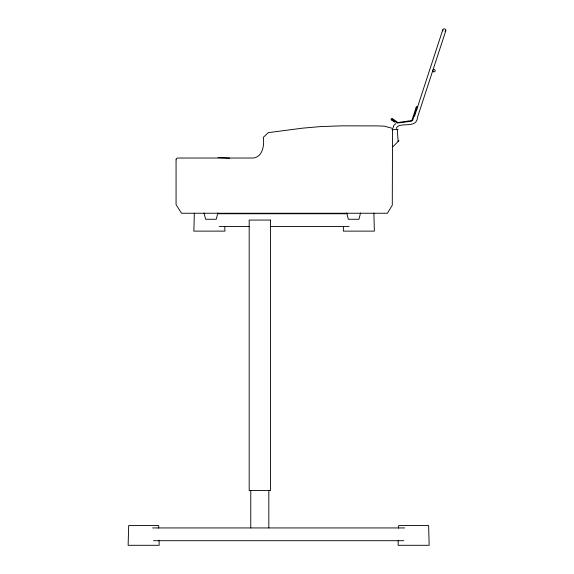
<?xml version="1.0" encoding="UTF-8"?>
<svg xmlns="http://www.w3.org/2000/svg" width="574" height="574" viewBox="0 0 574 574"><rect width="100%" height="100%" fill="white"/><g stroke="black" fill="none" stroke-linecap="round" stroke-linejoin="round"><path stroke-width="0.86" d="M194.349 213.097L193.861 231.121L224.915 231.121L224.793 226.83M343.439 226.83L343.324 231.121L374.37 231.121L373.882 213.097M398.248 540.148L398.112 545.3L429.158 545.3L428.62 525.562L398.643 525.562L398.578 528.137M393.061 127.93L393.8 125.419L395.816 123.575M417.772 107.058L416.968 106.448L416.38 106.742L411.838 120.504L397.904 122.556L392.422 118.617L391.518 118.596L391.03 119.593L394.603 122.197L394.826 121.631L391.64 119.794L391.662 119.241L392.379 119.241L397.301 123.073L411.608 121.222L412.828 119.909L416.566 107.869L416.172 107.381M396.268 128.461C398.743 120.949 416.817 129.695 417.492 117.333L445.79 30.766C446.622 27.947 441.628 28.334 442.884 30.989M217.819 212.961L216.233 219.275L205.6 219.275L204.014 212.961M360.551 212.961L358.965 219.275L348.332 219.275L346.746 212.961M414.514 116.3L442.791 29.783M416.566 107.862C417.786 106.018 415.662 110.38 416.954 109.691M398.966 140.58L392.953 146.722M445.79 30.766L445.001 31.685M391.949 129.774L398.076 129.301M218.335 213.75L347.213 213.75M219.232 226.515L249.661 226.515M270.246 226.515L348.999 226.515M152.598 527.937L404.692 527.937M153.495 540.694L403.802 540.694M218.012 157.577L229.557 158.137M397.273 129.365L398.141 141.434M158.718 528.137L158.646 525.562L128.669 525.562L128.131 545.3L159.185 545.3L159.041 540.148M268.819 490.469L268.819 527.937M250.766 490.469L250.766 527.937M176.067 159.859L176.067 204.617L181.513 213.255L387.414 213.255L392.286 205.191L392.53 128.662L391.934 128.21L384.193 126.158L378.079 125.907L341.961 125.842L320.557 126.581L302.383 128.181L268.345 132.637L263.287 137.365C264.679 146.176 262.131 159.063 250.637 158.022L177.431 158.022L176.261 158.776L176.067 159.859M270.498 220.064L249.188 220.064L249.188 490.569L270.498 490.569L270.498 220.064M433.298 71.707A1.213 1.213 0 0 0 435.164 70.753A1.213 1.213 0 0 0 433.413 69.612A1.213 1.213 0 0 0 433.298 71.707"/></g></svg>
